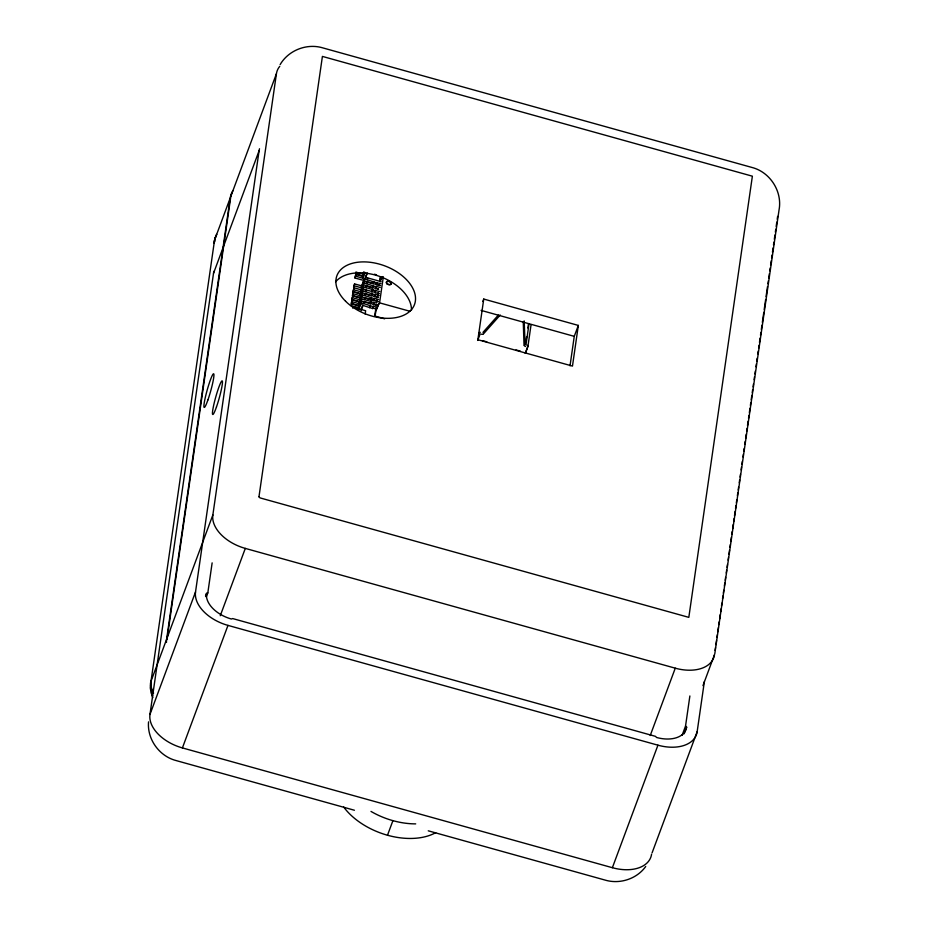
<?xml version="1.0" encoding="UTF-8"?>
<svg xmlns="http://www.w3.org/2000/svg" width="928" height="928" viewBox="0 0 928 928"><rect width="100%" height="100%" fill="white"/><g stroke="black" fill="none" stroke-linecap="round" stroke-linejoin="round"><path stroke-width="1.39" d="M148.55 721.868C146.984 739.21 159.314 756.262 176.123 760.566L354.426 810.248M365.214 314.198L365.609 310.718L353.034 307.226L352.605 307.771M359.681 305.556A2.738 2.123 8.2 0 1 358.266 305.463L351.329 303.549L351.608 301.67L352.28 299.837L359.449 301.728L361.943 295.081A2.738 2.123 8.2 0 1 365.307 293.793L377.522 297.18M360.25 301.588A2.738 2.123 8.2 0 1 358.834 301.496L351.909 299.57L352.176 297.691L352.849 295.87L360.018 297.76L362.512 291.102A2.738 2.123 8.2 0 1 365.887 289.826L365.609 291.705A2.738 2.123 8.2 0 0 362.245 292.981L359.786 299.593L360.087 297.668M360.818 297.61A2.738 2.123 8.2 0 1 359.403 297.517L352.478 295.603L352.744 293.724L353.417 291.891L360.598 293.782L363.08 287.135A2.738 2.123 8.2 0 1 366.456 285.847L378.67 289.234M353.046 291.624L353.997 287.924L353.046 291.624L359.983 293.55A2.738 2.123 8.2 0 0 361.398 293.642M380.573 285.627L367.024 281.88A2.738 2.123 8.2 0 0 363.66 283.156L361.108 289.838L353.626 287.657L354.566 283.945L361.734 285.836L364.228 279.177A2.738 2.123 8.2 0 1 367.604 277.901L381.141 281.66M365.029 279.154A2.738 2.123 8.2 0 1 361.943 279.931L355.006 278.017L355.285 276.138L355.958 274.317L363.068 276.231L364.646 272.171M363.927 276.057A2.738 2.123 8.2 0 1 362.512 275.964L355.586 274.038L355.853 272.171M361.363 299.048L358.881 305.706L351.7 303.816L351.434 305.695L358.602 307.574L361.363 299.048A2.738 2.123 8.2 0 1 364.739 297.772L378.276 301.519M351.329 303.549L352.28 299.837M351.909 299.57L352.849 295.87M352.478 295.603L353.417 291.891M353.626 287.657L354.566 283.945M355.006 278.017L355.958 274.317M358.37 307.609L358.637 305.741M361.943 295.081L358.997 303.653L359.206 301.762M359.751 299.628L359.774 297.795M363.08 287.135L360.145 295.707L360.354 293.816M363.66 283.156L360.714 291.728L360.922 289.838M364.228 279.177L361.294 287.761L361.502 285.87M364.866 272.739L362.674 278.122L362.883 276.231M363.764 272.148L363.254 274.154L363.451 272.264M358.672 307.493L358.939 305.625M359.24 303.526L359.519 301.646M360.389 295.58L360.656 293.7M360.957 291.601L361.236 289.722M361.537 287.634L361.804 285.754M362.918 277.994L363.196 276.115M359.066 308.838L360.795 303.027A2.738 2.123 8.2 0 1 364.17 301.739L377.708 305.498M362.245 292.981L362.512 291.102M360.528 304.894A2.738 2.123 8.2 0 1 363.892 303.618L364.17 301.739M361.096 300.927A2.738 2.123 8.2 0 1 364.472 299.651L364.739 297.772M361.665 296.948A2.738 2.123 8.2 0 1 365.04 295.672L365.307 293.793M362.813 289.002A2.738 2.123 8.2 0 1 366.189 287.726L366.456 285.847M363.382 285.035A2.738 2.123 8.2 0 1 366.757 283.759L367.024 281.88M363.962 281.056A2.738 2.123 8.2 0 1 367.326 279.78L367.604 277.901M377.441 307.377L373.45 306.263L372.708 308.56L363.092 305.44L360.969 310.822M370.922 301.438L370.179 303.734L370.922 301.438L364.472 299.651M372.824 300.336L364.054 297.61M363.892 303.618L373.392 306.739M365.04 295.672L374.529 298.793L373.856 300.614L374.599 298.317L378.578 299.431M365.609 291.705L375.109 294.814L374.425 296.647L375.167 294.35L379.158 295.452M372.638 289.513L371.896 291.81L372.638 289.513L366.189 287.726M366.757 283.759L376.246 286.868L375.573 288.701L376.316 286.404L380.294 287.506M367.326 279.78L376.826 282.901L376.142 284.722M372.708 308.56L373.45 306.263M376.687 303.027L370.852 301.902M375.446 292.471L365.203 289.664M379.726 291.485L372.569 289.988M376.826 282.901L380.874 283.527M376.026 308.003L374.622 315.949L384.656 318.826M376.838 302.389L377.244 299.582M377.65 296.774L378.253 292.575M410.141 311.321L379.575 302.853L383.345 276.73M526.002 340.959L526.594 336.852M527.858 328.048L528.45 323.942M525.979 344.914L529.053 323.57M525.422 353.174L527.939 346.364L531.048 324.8M651.584 854.224A37.398 23.386 20.4 0 1 612.376 867.703L182.41 747.922A37.398 23.386 20.4 0 1 149.965 714.467L213.521 273.296A37.398 23.386 20.4 0 1 213.95 271.289M166.472 642.443A37.398 23.386 20.4 0 1 166.611 639.299L230.167 198.128A37.398 23.386 20.4 0 1 232.267 192.398M167.133 639.554A37.398 23.386 20.4 0 1 167.284 637.478L230.84 196.307A37.398 23.386 20.4 0 1 232.94 190.576M149.965 714.467L195.53 591.936L259.086 150.777A37.398 23.386 20.4 0 1 259.515 148.758M167.284 637.478L212.86 514.947L276.416 73.776A37.398 23.386 20.4 0 1 279.734 66.352M206.318 596.924L207.814 592.922L212.141 562.867M483.743 299.06L477.885 339.729L572.472 366.084L578.33 325.415L483.743 299.06L482.838 301.484M570.024 365.806L574.258 336.354L578.33 325.415M682.08 735.359L685.548 726.021L689.875 695.965M652.082 852.878L697.16 731.693L704.375 681.558M715.094 650.4L715.511 647.535M715.929 644.67L716.544 640.378M716.961 637.513L717.367 634.648M717.785 631.782L718.4 627.49M718.817 624.625L719.223 621.76M719.641 618.895L720.256 614.591M720.673 611.726L721.079 608.861M721.497 605.996L721.903 603.13M722.529 598.838L722.935 595.973M723.353 593.108L723.77 590.243M724.385 585.951L724.803 583.086M725.209 580.22L725.626 577.355M726.241 573.052L726.659 570.186M727.065 567.321L727.482 564.468M728.097 560.164L728.515 557.299M728.921 554.434L729.547 550.142M729.953 547.276L730.371 544.411M730.777 541.546L731.403 537.242M731.809 534.377L732.227 531.512M732.644 528.658L733.259 524.355M733.665 521.49L734.083 518.624M734.5 515.759L735.115 511.467M735.533 508.602L735.939 505.737M736.356 502.872L736.762 500.006M737.389 495.703L737.795 492.849M738.212 489.984L738.618 487.119M739.245 482.815L739.651 479.95M740.068 477.085L740.486 474.22M741.101 469.928L741.507 467.062M741.924 464.197L742.342 461.332M742.957 457.028L743.374 454.175M743.78 451.31L744.198 448.444M744.813 444.141L745.23 441.276M745.636 438.41L746.263 434.118M746.669 431.253L747.086 428.388M747.492 425.523L748.119 421.219M748.525 418.366L748.942 415.5M749.348 412.635L749.975 408.332M750.381 405.466L750.798 402.601M751.216 399.736L751.831 395.444M752.248 392.579L752.654 389.714M753.072 386.848L753.478 383.983M754.104 379.691L754.51 376.826M754.928 373.961L755.334 371.096M755.96 366.792L756.366 363.927M756.784 361.062L757.19 358.196M757.816 353.904L758.222 351.039M758.64 348.174L759.058 345.309M759.464 342.444L760.09 338.152M760.496 335.286L760.914 332.421M761.32 329.556L761.946 325.252M762.352 322.387L763.802 312.365M764.208 309.5L765.658 299.477M766.064 296.612L767.514 286.578M767.92 283.713L768.338 280.848M768.755 277.982L769.37 273.69M769.788 270.825L770.194 267.96M770.611 265.095L771.226 260.803M771.644 257.938L772.05 255.072M772.467 252.207L773.082 247.904M773.5 245.038L773.906 242.173M774.323 239.308L774.938 235.016M775.356 232.151L775.762 229.286M776.179 226.42L776.794 222.128M777.212 219.263L777.629 216.398M379.564 302.934L376.339 308.734L375.016 316.158M379.645 281.068L380.445 277.333L380.109 281.439M216.236 235.828A14.976 11.588 32 0 1 216.653 234.343L214.565 240.074A14.964 11.623 11.1 0 0 213.997 243.055M714.757 653.996L779.056 209.879C782.536 191.446 770.031 172.005 751.877 167.434L322.828 47.896C306.913 43.071 288.515 50.216 280.128 64.612M352.814 307.841L352.779 307.33M379.854 281.381L382.336 276.614M483.442 333.918L500.227 315.01M525.097 344.242L524.169 320.902M525.294 353.348L527.742 346.678M355.586 274.038L356.259 272.217L363.184 274.143M351.028 305.637L351.7 303.816M367.036 272.832L365.586 276.776A2.738 2.123 8.2 0 1 365.296 277.275M365.307 278.655L367.256 273.4M358.37 309.592L360.795 303.027M361.247 308.943L362.697 304.999M373.044 283.864L373.787 281.567M373.207 285.546L372.464 287.831L365.806 285.65M372.07 293.492L371.328 295.788L364.692 293.561M376.884 282.425L376.211 284.258L380.202 285.36M370.748 299.756L371.49 297.459M375.747 290.371L375.005 292.668L379.424 293.573M369.611 307.702L370.353 305.405M380.492 279.815L381.037 279.572L379.888 281.288M374.03 302.296L373.358 304.117L377.336 305.219M477.734 340.425L480.159 333.86M230.167 198.128L214.565 240.074L151.009 681.245A14.964 11.519 5.3 0 0 150.545 685.711M230.84 196.307L276.416 73.776M213.521 273.296L259.086 150.777M166.611 639.299L151.009 681.245L151.357 687.66A14.976 10.776 -13.4 0 0 152.644 695.814M205.517 596.043L206.503 593.375L207.814 592.922M220.272 615.716L245.305 548.402A37.398 23.386 20.4 0 1 212.86 514.947M182.41 747.922L227.975 625.391A37.398 23.386 20.4 0 1 195.53 591.936M387.486 835.246L392.915 820.654M650.226 735.51L675.271 668.183A37.398 23.386 20.4 0 0 714.479 654.704L702.96 685.664M612.376 867.703L657.94 745.184A37.398 23.386 20.4 0 0 697.16 731.693M684.145 733.804L686.627 727.134L685.548 726.021M372.778 308.096L376.768 309.198L378.984 303.05M366.351 281.718L373.102 283.4M363.486 301.588L370.249 303.259M479.184 332.85L480.275 332.282M645.702 866.497C636.782 878.978 619.8 884.465 605.172 880.104L428.26 830.815M482.978 332.375L498.348 315.091M523.241 321.552L524.03 345.17M374.425 274.224L376.501 274.804M355.679 276.196L362.616 278.11M375.643 288.225L378.299 288.968M354.299 285.824L361.224 287.75M353.719 289.803L360.656 291.717M374.494 296.171L378.485 297.273M353.15 293.77L360.087 295.696M373.926 300.15L377.905 301.252M352.582 297.749L359.507 299.663M352.002 301.716L358.939 303.642M482.525 340.646L486.829 341.84M515.98 349.914L520.283 351.109M481.064 310.381L574.258 336.354M245.305 548.402L675.271 668.183M227.975 625.391L657.94 745.184M527.162 345.239L527.974 346.144M151.357 687.66L153.561 693.204M206.503 593.375A28.675 17.922 20.4 0 0 231.385 619.011L232.684 618.57L655.493 736.356L656.572 737.47A28.675 17.922 20.4 0 0 686.627 727.134M214.82 241.686A14.976 11.693 20.1 0 1 215.308 237.092M150.765 690.235A14.976 11.275 -3.1 0 1 150.87 684.388M152.818 697.67A14.976 10.104 -22.5 0 1 152.436 690.989M435.696 832.683A59.288 37.062 20.4 0 1 343.708 807.047M415.698 823.878A59.288 37.062 20.4 0 1 370.991 811.42M482.989 334.15A2.239 1.74 8.2 0 1 481.342 334.184M525.573 346.446A2.239 1.74 8.2 0 1 524.262 345.587M362.628 289.501A2.738 2.123 8.2 0 1 360.551 289.571M359.762 309.36A2.738 2.123 8.2 0 1 359.101 309.534M335.611 281.845A41.389 25.88 20.4 0 1 380.758 276.834A41.389 25.88 20.4 0 1 411.452 310.196M258.97 496.805L260.037 497.895L688.82 617.364L752.376 176.192L322.41 56.411L258.97 496.805M216.468 406.963A17.458 1.821 -74.4 0 0 222.186 380.886A17.458 1.821 -74.4 0 0 213.695 405.165A17.458 1.821 -74.4 0 0 216.468 406.963M386.964 283.504A2.529 1.578 20.3 0 0 391.117 283.922A2.529 1.578 20.3 0 0 388.438 281.161A2.529 1.578 20.3 0 0 386.964 283.504M386.895 283.69A2.529 1.578 20.3 0 0 391.048 284.096A2.529 1.578 20.3 0 0 388.368 281.346A2.529 1.578 20.3 0 0 386.895 283.69M345.541 301.194A41.389 25.88 20.4 0 0 413.308 307.052A41.389 25.88 20.4 0 0 368.265 262.09A41.389 25.88 20.4 0 0 345.541 301.194M207.942 399.875A17.458 1.821 -74.4 0 0 213.66 373.787A17.458 1.821 -74.4 0 0 205.169 398.066A17.458 1.821 -74.4 0 0 207.942 399.875"/></g></svg>
